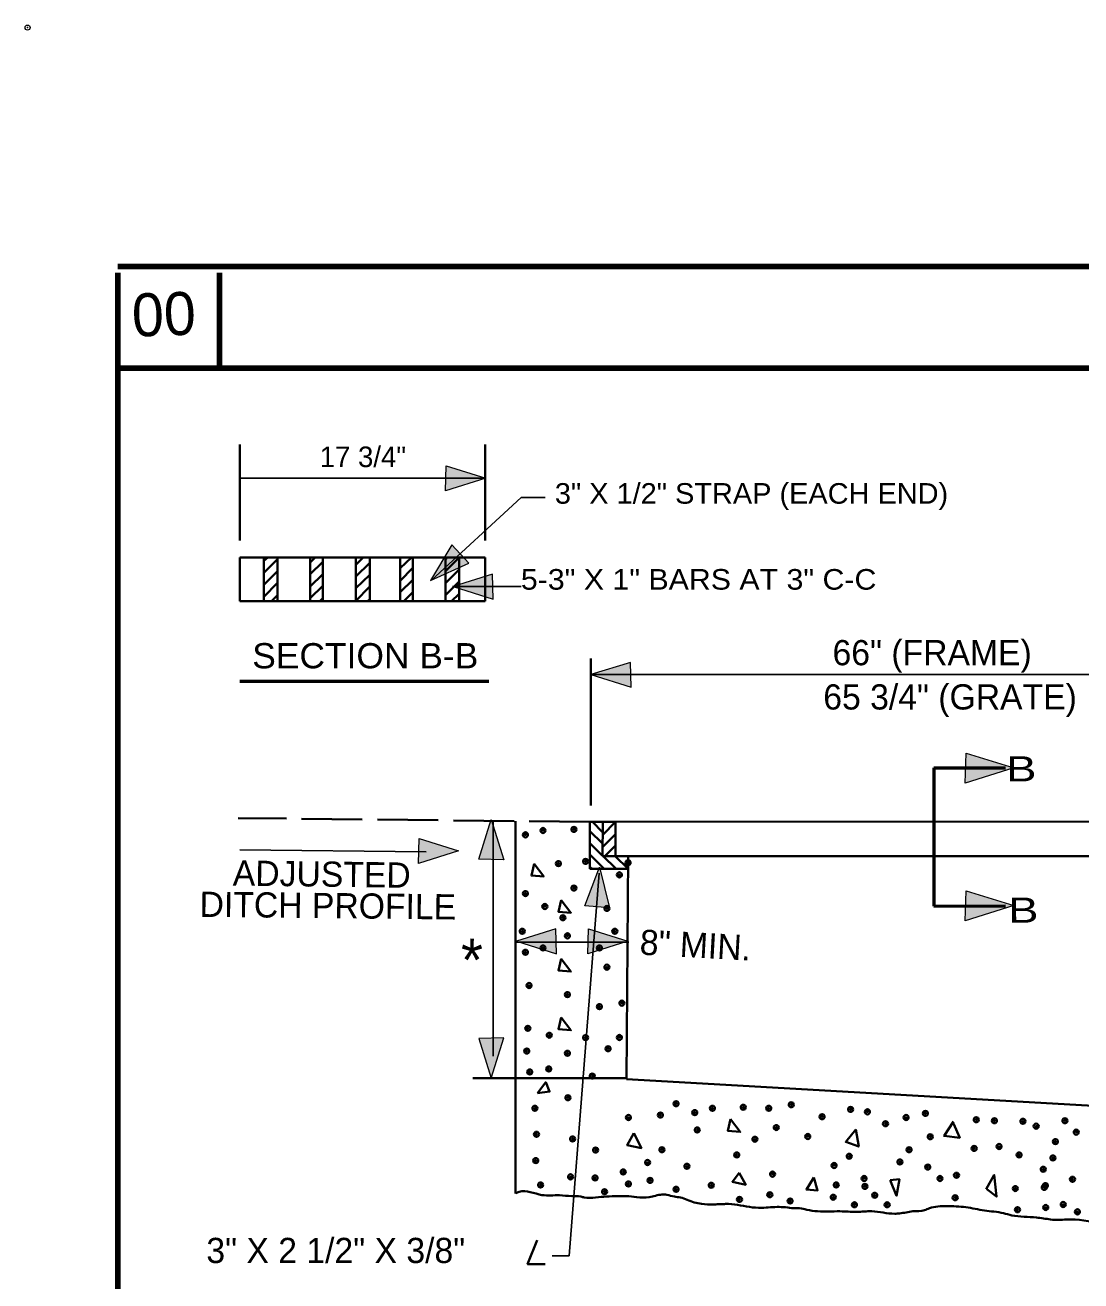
# Model space of a CAD drawing. Extents: x -8731 to -4061, y -64687 to -56618.
# Drawn here: x -5656 to -5072, y -64186 to -63491 of the extents above; entities that cross this region are included whole.
import ezdxf
from ezdxf.enums import TextEntityAlignment as Align

# ---------------------------------------------------------------- set-up
doc = ezdxf.new("R2010")
doc.units = 0
doc.header["$LTSCALE"] = 5.6
doc.header["$PDMODE"] = 32
doc.header["$PDSIZE"] = 2.8
doc.linetypes.add('LONG_DASHED', pattern=[7.5, 6, -1.5])
doc.layers.add('1', color=7, linetype='Continuous', lineweight=13)
doc.layers.add('3', color=7, linetype='Continuous', lineweight=40)

msp = doc.modelspace()

# ---------------------------------------------------------------- hatches: boundary and pattern name
at = {"layer": '1'}
for points in [[(-5401.12, -63742.12), (-5423.3, -63749.12), (-5422.94, -63735.38)], [(-5431.74, -63798.74), (-5410.52, -63789.18), (-5419.94, -63779.16)], [(-5419.14, -63802.12), (-5396.94, -63809.12), (-5397.3, -63795.38)], [(-5342.88, -63850.88), (-5320.7, -63857.88), (-5321.06, -63844.12)], [(-5108.84, -63902.46), (-5135.7, -63910.94), (-5135.26, -63894.3)], [(-5398.18, -63931.16), (-5391.18, -63953.36), (-5404.92, -63953)], [(-5416.12, -63948.36), (-5438.3, -63955.38), (-5437.94, -63941.64)], [(-5338.14, -63957.44), (-5332.52, -63980), (-5346.22, -63978.8)], [(-5108.84, -63978.7), (-5135.7, -63987.2), (-5135.26, -63970.56)], [(-5384.14, -63998.36), (-5361.94, -64005.38), (-5362.3, -63991.64)], [(-5322.38, -63998.36), (-5344.56, -64005.38), (-5344.2, -63991.64)], [(-5398.18, -64074.18), (-5391.18, -64052), (-5404.92, -64052.36)]]:
    msp.add_hatch(color=256, dxfattribs=at).paths.add_polyline_path(points)

# ---------------------------------------------------------------- linework, layer by layer
at = {"layer": '1', "lineweight": 100}
for p, q in [((-4112.54, -63625.06), (-5604.76, -63625.06)), ((-5548.5, -63628.56), (-5548.5, -63681.3)), ((-4112.54, -63681.3), (-5604.76, -63681.3))]:
    msp.add_line(p, q, dxfattribs=at)
at = {"layer": '1', "lineweight": 40}
msp.add_line((-5342.94, -63842.04), (-5342.94, -63923.3), dxfattribs=at)
at = {"layer": '1', "lineweight": 25}
for p, q in [((-5397, -64062.04), (-5396.98, -63931.82)), ((-5354.86, -64172.52), (-5338.26, -63960.8))]:
    msp.add_line(p, q, dxfattribs=at)
at = {"layer": '1', "lineweight": 100}
msp.add_lwpolyline([(-5604.76, -63628.56), (-5604.76, -64646.48), (-4114, -64646.48)], dxfattribs=at)
at = {"layer": '1'}
for points in [[(-5401.12, -63742.12), (-5423.3, -63749.12), (-5422.94, -63735.38)], [(-5431.74, -63798.74), (-5410.52, -63789.18), (-5419.94, -63779.16)], [(-5419.14, -63802.12), (-5396.94, -63809.12), (-5397.3, -63795.38)], [(-5342.88, -63850.88), (-5320.7, -63857.88), (-5321.06, -63844.12)], [(-5108.84, -63902.46), (-5135.7, -63910.94), (-5135.26, -63894.3)], [(-5398.18, -63931.16), (-5391.18, -63953.36), (-5404.92, -63953)], [(-5416.12, -63948.36), (-5438.3, -63955.38), (-5437.94, -63941.64)], [(-5338.14, -63957.44), (-5332.52, -63980), (-5346.22, -63978.8)], [(-5108.84, -63978.7), (-5135.7, -63987.2), (-5135.26, -63970.56)], [(-5384.14, -63998.36), (-5361.94, -64005.38), (-5362.3, -63991.64)], [(-5322.38, -63998.36), (-5344.56, -64005.38), (-5344.2, -63991.64)], [(-5398.18, -64074.18), (-5391.18, -64052), (-5404.92, -64052.36)]]:
    msp.add_lwpolyline(points, close=True, dxfattribs=at)
msp.add_point((-5654.7, -63492.84), dxfattribs=at)
at = {"layer": '3'}
for p, q in [((-5537.16, -63723.46), (-5537.16, -63776.72)), ((-5401.42, -63776.72), (-5401.42, -63723.46)), ((-5537.16, -63786.02), (-5401.42, -63786.02)), ((-5537.16, -63810.16), (-5537.16, -63786.02)), ((-5523.96, -63810.16), (-5523.96, -63786.02)), ((-5516.32, -63810.16), (-5516.32, -63786.02)), ((-5498.32, -63810.16), (-5498.32, -63786.02)), ((-5491.26, -63810.16), (-5491.26, -63786.02)), ((-5472.96, -63810.16), (-5472.96, -63786.02)), ((-5465.32, -63810.16), (-5465.32, -63786.02)), ((-5448.52, -63810.16), (-5448.52, -63786.02)), ((-5441.46, -63810.16), (-5441.46, -63786.02)), ((-5423.32, -63810.16), (-5423.32, -63786.02)), ((-5415.82, -63810.16), (-5415.82, -63786.02)), ((-5401.42, -63810.16), (-5401.42, -63786.02)), ((-5537.16, -63810.16), (-5401.42, -63810.16)), ((-5343.44, -63932.4), (-5343.42, -63958.34)), ((-5336.3, -63932.44), (-5336.56, -63951.32)), ((-5329.32, -63932.46), (-5329.28, -63951.42)), ((-5336.56, -63951.32), (-4842.5, -63951.28)), ((-5322.26, -63951.28), (-5323.18, -64074.8)), ((-5322.3, -63958.42), (-5343.42, -63958.34)), ((-5408.26, -64074.26), (-5323.1, -64074.26)), ((-4858.66, -64101.26), (-5323.18, -64074.8))]:
    msp.add_line(p, q, dxfattribs=at)
at = {"layer": '3', "lineweight": 25}
for p, q in [((-5537.16, -63742.22), (-5401.42, -63742.22)), ((-5431.12, -63798.62), (-5381.46, -63752.86)), ((-5381.46, -63752.86), (-5368.26, -63752.86)), ((-5423.32, -63787.36), (-5422.26, -63786.02)), ((-5419.56, -63802.06), (-5381.46, -63802.06)), ((-5342.94, -63850.84), (-4835.08, -63850.78)), ((-5335.86, -63932.56), (-5336.28, -63932.92)), ((-5434.12, -63949.02), (-5537.16, -63947.82)), ((-5322.26, -63951.9), (-5322.74, -63951.32)), ((-5384.56, -63998.96), (-5321.86, -63998.96)), ((-5364.32, -64172.52), (-5354.86, -64172.52))]:
    msp.add_line(p, q, dxfattribs=at)
at = {"layer": '3', "lineweight": 35}
for p, q in [((-5523.96, -63787.96), (-5521.72, -63786.02)), ((-5498.32, -63788.86), (-5495.46, -63786.02)), ((-5472.96, -63790.22), (-5468.92, -63786.02)), ((-5448.52, -63792.02), (-5442.22, -63786.02)), ((-5423.32, -63793.66), (-5415.82, -63786.16)), ((-5523.96, -63794.56), (-5516.32, -63787.06)), ((-5498.32, -63795.32), (-5491.26, -63788.42)), ((-5472.96, -63796.66), (-5465.32, -63789.02)), ((-5448.52, -63798.92), (-5441.46, -63791.86)), ((-5423.32, -63800.26), (-5415.82, -63792.76)), ((-5523.96, -63801.16), (-5516.32, -63793.66)), ((-5523.96, -63807.76), (-5516.32, -63800.12)), ((-5498.32, -63802.22), (-5491.26, -63795.32)), ((-5472.96, -63803.12), (-5465.32, -63795.62)), ((-5448.52, -63805.36), (-5441.46, -63798.46)), ((-5423.32, -63806.86), (-5415.82, -63799.36)), ((-5519.76, -63810.16), (-5516.32, -63806.86)), ((-5498.32, -63808.66), (-5491.26, -63801.76)), ((-5473.12, -63810.16), (-5465.32, -63802.22)), ((-5446.42, -63810.16), (-5441.46, -63805.22)), ((-5420.02, -63810.16), (-5415.82, -63806.12)), ((-5492.92, -63810.16), (-5491.26, -63808.52)), ((-5466.52, -63810.16), (-5465.32, -63809.12)), ((-5384.56, -64063.02), (-5384.56, -63931.96)), ((-5336.4, -63944.38), (-5343.42, -63937.52)), ((-5336.4, -63938.02), (-5342.06, -63932.46)), ((-5329.26, -63939.16), (-5336.46, -63946.38)), ((-5329.32, -63932.46), (-5336.36, -63939.58)), ((-5336.62, -63951), (-5343.5, -63944.2)), ((-5329.26, -63945.52), (-5334.98, -63951.28)), ((-5335.52, -63958.44), (-5343.34, -63950.6)), ((-5328.96, -63958.34), (-5336.22, -63951.26)), ((-5322.3, -63958.42), (-5329.42, -63951.38)), ((-5342.18, -63958.36), (-5343.42, -63957.24)), ((-5384.56, -64138.02), (-5384.56, -64063.02))]:
    msp.add_line(p, q, dxfattribs=at)
at = {"layer": '3', "lineweight": 53}
for p, q in [((-5537.16, -63854.56), (-5399.32, -63854.56)), ((-5153.1, -63902.56), (-5113.34, -63902.52)), ((-5153.1, -63902.56), (-5153.1, -63978.96)), ((-5153.1, -63978.96), (-5113.34, -63978.92))]:
    msp.add_line(p, q, dxfattribs=at)
at = {"layer": '3', "linetype": 'LONG_DASHED'}
msp.add_line((-5343.44, -63932.4), (-5538.14, -63930.3), dxfattribs=at)
at = {"layer": '3'}
for points in [[(-5343.44, -63932.4), (-5329.32, -63932.46), (-4849.68, -63932.26)], [(-5142.16, -64098.26), (-5147.42, -64106.22), (-5138.72, -64107.26), (-5142.16, -64099.32)], [(-5124.16, -64135.76), (-5119.66, -64127.82), (-5118.32, -64139.82), (-5123.72, -64135.62)], [(-5368.22, -64177.16), (-5377.96, -64177.16), (-5372.72, -64163.82)]]:
    msp.add_lwpolyline(points, dxfattribs=at)
for points in [[(-5374.36, -63955.66), (-5375.86, -63962.12), (-5368.96, -63962.72)], [(-5359.36, -63975.66), (-5360.86, -63982.12), (-5353.96, -63982.72)], [(-5359.36, -64008.16), (-5360.86, -64014.62), (-5353.96, -64015.22)], [(-5359.36, -64040.66), (-5360.86, -64047.12), (-5353.96, -64047.72)], [(-5372.42, -64082.52), (-5367.92, -64076.52), (-5365.82, -64081.62)], [(-5265.62, -64096.92), (-5267.12, -64103.36), (-5260.22, -64103.96)], [(-5319.16, -64104.72), (-5322.76, -64111.32), (-5314.96, -64112.96)], [(-5196.32, -64102.62), (-5201.86, -64109.52), (-5194.66, -64112.06)], [(-5260.82, -64126.62), (-5264.56, -64131.56), (-5257.22, -64133.22)], [(-5219.42, -64129.16), (-5223.62, -64135.92), (-5217.46, -64136.36)], [(-5177.26, -64130.66), (-5173.66, -64139.36), (-5172.16, -64130.22)]]:
    msp.add_lwpolyline(points, close=True, dxfattribs=at)
msp.add_spline([(-5384.56, -64138.02), (-5382.62, -64137.12), (-5370.02, -64138.92), (-5360.26, -64139.06), (-5353.52, -64139.52), (-5348.42, -64139.82), (-5346.62, -64140.26), (-5340.32, -64140.26), (-5328.16, -64139.52), (-5323.36, -64139.52), (-5317.52, -64140.12), (-5310.62, -64140.12), (-5303.56, -64138.62), (-5300.86, -64138.76), (-5296.66, -64139.82), (-5293.36, -64140.26), (-5289.62, -64141.62), (-5281.66, -64143.86), (-5275.06, -64144.16), (-5272.36, -64144.02), (-5270.86, -64144.02), (-5268.32, -64143.86), (-5255.12, -64145.52), (-5248.52, -64145.96), (-5243.42, -64145.66), (-5233.96, -64145.82), (-5229.76, -64146.26), (-5227.36, -64146.26), (-5223.46, -64147.02), (-5211.32, -64148.06), (-5205.02, -64147.92), (-5195.86, -64148.22), (-5187.46, -64147.92), (-5174.72, -64149.26), (-5172.16, -64149.12), (-5168.42, -64148.52), (-5164.66, -64147.92), (-5158.22, -64147.32), (-5155.52, -64146.26), (-5145.92, -64145.06), (-5135.42, -64145.66), (-5125.06, -64147.46), (-5114.56, -64148.96), (-5109.92, -64150.16), (-5096.26, -64151.36), (-5088.46, -64152.42), (-5083.96, -64152.72), (-5079.76, -64152.42), (-5060.42, -64154.06), (-5055.76, -64154.06), (-5054.26, -64154.06), (-5022.02, -64156.16), (-5007.76, -64156.16), (-5001.32, -64156.32), (-4998.32, -64156.92), (-4988.72, -64157.52), (-4980.46, -64159.32), (-4977.62, -64159.46), (-4971.46, -64160.66), (-4960.06, -64161.86), (-4955.12, -64162.16), (-4952.26, -64162.76), (-4946.86, -64163.22), (-4942.52, -64164.12), (-4920.46, -64165.92), (-4912.22, -64166.36), (-4902.32, -64166.36), (-4898.42, -64166.82), (-4866.62, -64166.82), (-4864.06, -64166.22), (-4858.96, -64165.92), (-4848.92, -64166.22), (-4845.76, -64166.06), (-4839.16, -64165.92), (-4835.56, -64166.52), (-4831.06, -64166.52), (-4821.46, -64167.42), (-4813.66, -64169.06), (-4809.62, -64169.66), (-4806.32, -64170.56), (-4804.52, -64171.02), (-4788.16, -64173.56), (-4781.86, -64174.02)], degree=3, dxfattribs=at)
for p in [(-5379.16, -63939.56), (-5369.42, -63937.16), (-5352.32, -63936.56), (-5345.86, -63954.26), (-5360.92, -63955.46), (-5322.32, -63955), (-5327.16, -63961.72), (-5379.16, -63972.06), (-5352.32, -63969.06), (-5368.42, -63979.22), (-5334.02, -63980.32), (-5358.42, -63985.46), (-5380.92, -63992.96), (-5355.92, -63995.46), (-5329.66, -63992.96), (-5369.42, -64002.16), (-5338.22, -64002.16), (-5379.16, -64004.56), (-5334.02, -64012.82), (-5377.16, -64022.96), (-5355.92, -64027.96), (-5338.22, -64034.66), (-5325.76, -64032.72), (-5377.82, -64046.66), (-5365.92, -64050.46), (-5345.86, -64051.76), (-5327.16, -64051.72), (-5333.42, -64057.96), (-5378.42, -64059.22), (-5355.92, -64060.46), (-5376.76, -64070.82), (-5366.26, -64069.16), (-5342.12, -64073.06), (-5355.62, -64085.06), (-5373.92, -64090.92), (-5295.76, -64088.36), (-5285.42, -64093.32), (-5275.66, -64090.92), (-5258.56, -64090.32), (-5244.46, -64090.92), (-5232.02, -64088.96), (-5199.16, -64091.52), (-5189.86, -64092.86), (-5322.16, -64096.02), (-5304.46, -64094.66), (-5214.92, -64095.56), (-5179.82, -64099.46), (-5168.42, -64096.02), (-5157.76, -64093.76), (-5129.56, -64097.22), (-5119.52, -64097.82), (-5103.76, -64098.12), (-5080.52, -64097.82), (-5373.02, -64105.32), (-5284.06, -64102.92), (-5240.26, -64101.56), (-5222.86, -64106.52), (-5155.06, -64106.66), (-5096.42, -64100.82), (-5074.22, -64104.12), (-5353.06, -64107.86), (-5340.32, -64114.02), (-5303.56, -64113.86), (-5252.12, -64108.02), (-5166.76, -64113.86), (-5130.76, -64113.12), (-5116.96, -64112.06), (-5085.76, -64109.36), (-5373.46, -64119.86), (-5311.52, -64120.92), (-5262.16, -64116.72), (-5199.92, -64117.46), (-5171.86, -64120.62), (-5105.86, -64116.72), (-5087.12, -64118.36), (-5325.02, -64126.16), (-5289.76, -64123.02), (-5242.36, -64127.36), (-5208.32, -64122.56), (-5156.42, -64123.46), (-5140.52, -64127.96), (-5092.52, -64124.66), (-5370.76, -64133.36), (-5354.12, -64128.86), (-5340.62, -64129.46), (-5322.16, -64132.76), (-5310.16, -64130.82), (-5276.26, -64133.52), (-5207.12, -64133.36), (-5191.66, -64129.76), (-5191.22, -64134.12), (-5149.66, -64129.76), (-5091.92, -64134.72), (-5091.32, -64133.66), (-5076.32, -64130.22), (-5335.36, -64137.12), (-5295.76, -64135.76), (-5260.66, -64141.32), (-5243.86, -64138.76), (-5208.76, -64140.12), (-5185.82, -64139.06), (-5141.26, -64140.42), (-5107.96, -64135.32), (-5232.62, -64142.22), (-5197.06, -64144.32), (-5178.92, -64144.32), (-5106.76, -64147.02), (-5091.16, -64145.82), (-5081.42, -64144.16), (-5073.62, -64148.22)]:
    msp.add_point(p, dxfattribs=at)

# ---------------------------------------------------------------- texts
at = {"layer": '1'}
msp.add_text('00', height=23.78, rotation=2.121, dxfattribs=at).set_placement((-5596.56, -63663.94))
at = {"layer": '3'}
for s, height, p in [('17 3/4"', 11.4, (-5469.11, -63736.06)), ('*', 23.4, (-5408.74, -64020.52)), ('3" X 2 1/2" X 3/8"', 13.95, (-5484.14, -64176.56))]:
    msp.add_text(s, height=height, dxfattribs=at).set_placement(p, align=Align.CENTER)
for s, width, p in [('3" X 1/2" STRAP (EACH END)', 1.05, (-5362.86, -63756.32)), (' 5-3" X 1" BARS AT 3" C-C', 1.1, (-5386.32, -63803.88))]:
    msp.add_text(s, height=11.4, dxfattribs=dict(at, width=width)).set_placement(p)
at = {"layer": '3', "width": 1.05}
msp.add_text('SECTION B-B', height=13.95, dxfattribs=at).set_placement((-5467.81, -63847.42), align=Align.CENTER)
at = {"layer": '3'}
for s, rotation, p in [('66" (FRAME)', 0.008, (-5154.01, -63845.71)), ('65 3/4" (GRATE)', 0.008, (-5144.09, -63870.21)), ('ADJUSTED', 359.276, (-5491.97, -63968.25)), ('DITCH PROFILE', 359.391, (-5488.58, -63985.69))]:
    msp.add_text(s, height=13.95, rotation=rotation, dxfattribs=at).set_placement(p, align=Align.CENTER)
at = {"layer": '3', "width": 1.35}
for rotation, p in [(0.063, (-5120.02, -63910.04)), (0.153, (-5118.9, -63988.26))]:
    msp.add_text(' B', height=13.95, rotation=rotation, dxfattribs=at).set_placement(p)
at = {"layer": '3'}
msp.add_text('8" MIN.', height=13.95, rotation=356.857, dxfattribs=at).set_placement((-5316.12, -64005.82))

doc.saveas('drawing.dxf')
